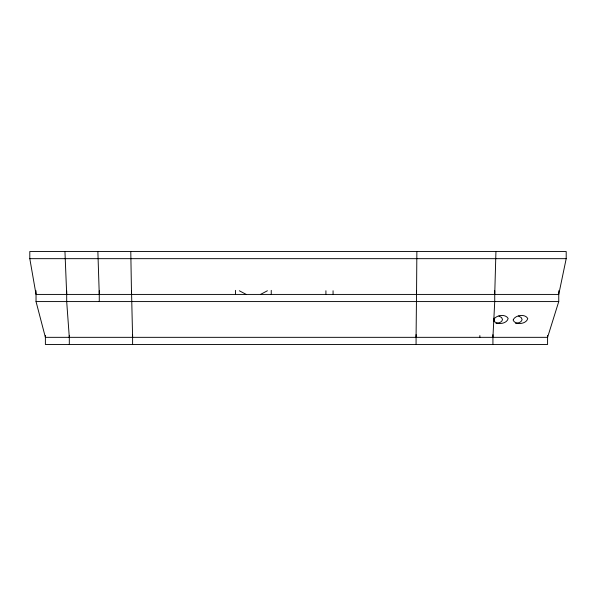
<?xml version="1.0" encoding="UTF-8"?>
<svg xmlns="http://www.w3.org/2000/svg" width="596" height="596" viewBox="0 0 596 596"><rect width="100%" height="100%" fill="white"/><g stroke="black" fill="none" stroke-linecap="round" stroke-linejoin="round"><path stroke-width="0.89" d="M416.552 294.424L416.865 251.512M416.075 337.336L416.552 290.759M494.732 294.424L495.939 251.512M492.929 337.336L494.732 301.576L494.732 290.759M566.2 258.664L558.75 294.424L36.036 294.424L29.8 258.664L29.8 251.512L566.2 251.512L566.2 258.664L29.8 258.664M558.75 290.759L558.75 301.576L547.582 337.336L45.385 337.336L36.036 301.576L36.036 290.759M493.846 319.255C496.639 314.971 505.341 313.697 508.172 318.435C507.002 324.03 496.826 325.267 493.771 320.723L493.801 318.435M260.519 294.424L267.41 290.759M495.947 323.345C498.472 323.211 502.033 322.384 502.517 319.456L501.549 317.489L498.919 316.051M515.547 323.345C518.073 323.211 521.627 322.384 522.111 319.456L521.15 317.489L518.52 316.051M36.036 301.576L558.75 301.576M239.324 290.759L246.23 294.424M69.307 337.336L66.692 301.576L66.692 290.759M66.692 294.424L64.949 251.512M99.264 294.424L97.871 251.512M132.603 337.336L131.515 290.759M131.515 294.424L130.785 251.512M547.582 335.503L547.582 344.488L45.385 344.488L45.385 335.503M494.166 318.1L494.166 321.773M492.929 334.676L492.929 344.488M479.862 335.548L479.862 337.336M416.075 334.587L416.075 344.488M333.067 290.759L333.067 294.424M325.915 290.759L325.915 294.424M271.247 290.356L271.247 294.424M235.487 290.356L235.487 294.424M132.603 334.587L132.603 344.488M99.264 290.759L99.264 301.576M69.307 335.503L69.307 344.488M513.327 319.456L513.253 320.477C516.062 325.379 526.603 324.075 527.765 318.435C524.897 313.66 515.994 314.956 513.327 319.456"/></g></svg>
